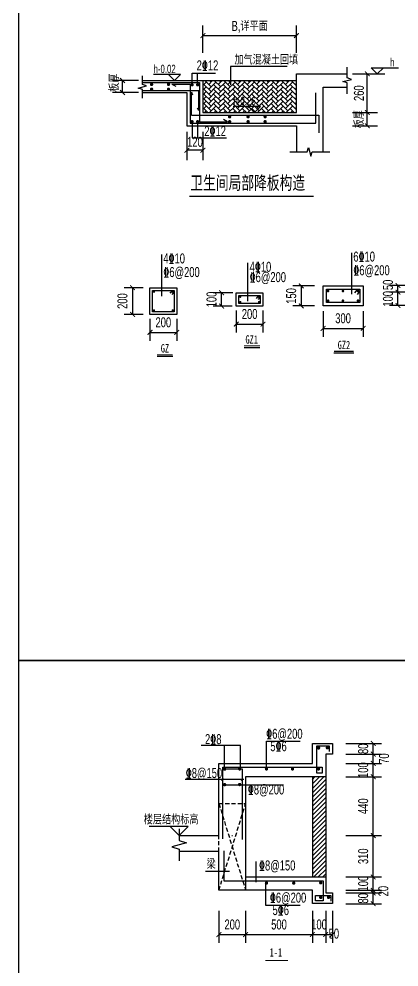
# Model space of a CAD drawing. Extents: x -173820 to 521180, y -715739 to 158231.
# Drawn here: x -14955 to -3569, y 34292 to 62694 of the extents above; entities that cross this region are included whole.
import ezdxf

# ---------------------------------------------------------------- set-up
doc = ezdxf.new("R2010")
doc.units = 0
doc.header["$LTSCALE"] = 1000
doc.linetypes.add('CONTINOUS', pattern=[0])
doc.linetypes.add('Dashed2', pattern=[0.1875, 0.125, -0.0625])
doc.layers.add('JG1', color=3, linetype='Continuous')
doc.layers.add('模板线', color=3, linetype='Continuous')
doc.styles.add('TEXTDIM', font='njadri_romans1.shx', dxfattribs={"width": 0.7, "bigfont": 'njadri_fhztxt.shx'})
doc.styles.add('TEXTSTEEL', font='njadri_tssdeng.shx', dxfattribs={"width": 0.7, "bigfont": 'njadri_tssdchn.shx'})
doc.styles.add('TEXTTTILE', font='simhei.ttf', dxfattribs={"width": 0.6})
doc.styles.add('黑体', font='simhei.ttf', dxfattribs={"width": 0.8})
doc.dimstyles.new('DIM100', dxfattribs={"dimtxt": 300, "dimasz": 1, "dimexe": 250, "dimexo": 0, "dimgap": 150, "dimtad": 1, "dimdec": 0, "dimzin": 0, "dimdsep": 46, "dimtxsty": 'TEXTDIM', "dimblk": 'DI', "dimcen": 0, "dimclrt": 7, "dimadec": 0, "dimazin": 0, "dimtfac": 1, "dimtdec": 0, "dimtix": 1, "dimtmove": 2, "dimatfit": 3, "dimldrblk": 'DI', "dimfxl": 0, "dimtolj": 1, "dimtzin": 0, "dimarcsym": 0})
doc.dimstyles.new('JH100', dxfattribs={"dimtxt": 350, "dimasz": 1, "dimexe": 300, "dimexo": 0, "dimgap": 100, "dimtad": 1, "dimdec": 0, "dimzin": 0, "dimdsep": 46, "dimtxsty": 'TEXTDIM', "dimblk": 'DI', "dimblk1": 'DI', "dimblk2": 'DI', "dimsah": 1, "dimcen": 0, "dimadec": 0, "dimazin": 0, "dimtfac": 1, "dimtix": 1, "dimtmove": 2, "dimatfit": 3, "dimldrblk": 'DI', "dimfxl": 0, "dimtolj": 1, "dimtzin": 0, "dimarcsym": 0})

# ---------------------------------------------------------------- blocks, each defined once
blk = doc.blocks.new('DI')
at = {"color": 3, "const_width": 30}
blk.add_lwpolyline([(-71, -71), (71, 71)], dxfattribs=at)
blk = doc.blocks.new('*D376')
at = {"layer": 'Defpoints', "color": 0}
for p in [(-3788, -10708), (-3342, -10708), (-3788, -11108)]:
    blk.add_point(p, dxfattribs=at)
at = {"layer": 'JG1', "color": 0, "lineweight": -2}
for p, q in [((-3788, -10708), (-3042, -10708)), ((-3342, -10707), (-3342, -10706)), ((-3342, -11108), (-3342, -10708)), ((-3788, -11108), (-3042, -11108)), ((-3342, -11109), (-3342, -11110))]:
    blk.add_line(p, q, dxfattribs=at)
for p, rotation in [((-3342, -10708), 270), ((-3342, -11108), 90)]:
    blk.add_blockref('DI', p, dxfattribs=dict(at, rotation=rotation))
at = {"layer": 'JG1', "color": 0, "insert": (-3592, -10908), "char_height": 300, "attachment_point": 5, "rotation": 90, "style": 'TEXTDIM'}
blk.add_mtext('\\A1;板厚', dxfattribs=at)
blk = doc.blocks.new('*D377')
at = {"layer": 'Defpoints', "color": 0}
for p in [(-3788, -9548), (-3342, -9548), (-3788, -10708)]:
    blk.add_point(p, dxfattribs=at)
at = {"layer": 'JG1', "color": 0, "lineweight": -2}
for p, q in [((-3788, -9548), (-3042, -9548)), ((-3342, -10707), (-3342, -9549)), ((-3788, -10708), (-3042, -10708))]:
    blk.add_line(p, q, dxfattribs=at)
for p, rotation in [((-3342, -9548), 90), ((-3342, -10708), 270)]:
    blk.add_blockref('DI', p, dxfattribs=dict(at, rotation=rotation))
at = {"layer": 'JG1', "color": 0, "insert": (-3592, -10128), "char_height": 300, "attachment_point": 5, "rotation": 90, "style": 'TEXTDIM'}
blk.add_mtext('\\A1;260', dxfattribs=at)
blk = doc.blocks.new('*D378')
at = {"layer": 'Defpoints', "color": 0}
for p in [(-10676, -9748), (-10194, -9748), (-10194, -10108)]:
    blk.add_point(p, dxfattribs=at)
at = {"layer": 'JG1', "color": 0, "lineweight": -2}
for p, q in [((-10194, -9748), (-10976, -9748)), ((-10676, -10107), (-10676, -9749)), ((-10194, -10108), (-10976, -10108))]:
    blk.add_line(p, q, dxfattribs=at)
for p, rotation in [((-10676, -9748), 90), ((-10676, -10108), 270)]:
    blk.add_blockref('DI', p, dxfattribs=dict(at, rotation=rotation))
at = {"layer": 'JG1', "color": 0, "insert": (-10926, -9814), "char_height": 300, "attachment_point": 5, "rotation": 90, "style": 'TEXTDIM'}
blk.add_mtext('\\A1;板厚', dxfattribs=at)
blk = doc.blocks.new('*D379')
at = {"layer": 'Defpoints', "color": 0}
for p in [(-8746, -11288), (-8266, -11288), (-8746, -11837)]:
    blk.add_point(p, dxfattribs=at)
at = {"layer": 'JG1', "color": 0, "lineweight": -2}
for p, q in [((-8746, -11288), (-8746, -12137)), ((-8266, -11288), (-8266, -12137)), ((-8747, -11837), (-8748, -11837)), ((-8266, -11837), (-8746, -11837)), ((-8265, -11837), (-8264, -11837))]:
    blk.add_line(p, q, dxfattribs=at)
blk.add_blockref('DI', (-8746, -11837), dxfattribs=at)
at = {"layer": 'JG1', "color": 0, "lineweight": -2, "rotation": 180}
blk.add_blockref('DI', (-8266, -11837), dxfattribs=at)
at = {"layer": 'JG1', "color": 0, "insert": (-8506, -11587), "char_height": 300, "attachment_point": 5, "style": 'TEXTDIM'}
blk.add_mtext('\\A1;120', dxfattribs=at)
blk = doc.blocks.new('*D458')
at = {"layer": 'Defpoints', "color": 0}
for p in [(768, 2053), (450, 1253), (768, 1253)]:
    blk.add_point(p, dxfattribs=at)
at = {"layer": '模板线', "color": 0, "lineweight": -2}
for p, q in [((768, 2053), (200, 2053)), ((450, 2052), (450, 1254)), ((768, 1253), (200, 1253))]:
    blk.add_line(p, q, dxfattribs=at)
for p, rotation in [((450, 2053), 90), ((450, 1253), 270)]:
    blk.add_blockref('DI', p, dxfattribs=dict(at, rotation=rotation))
at = {"layer": '模板线', "color": 7, "insert": (150, 1653), "char_height": 300, "attachment_point": 5, "rotation": 90, "style": 'TEXTDIM'}
blk.add_mtext('\\A1;200', dxfattribs=at)
blk = doc.blocks.new('*D459')
at = {"layer": 'Defpoints', "color": 0}
for p in [(973, 1125), (1773, 1125), (1773, 716)]:
    blk.add_point(p, dxfattribs=at)
at = {"layer": '模板线', "color": 0, "lineweight": -2}
for p, q in [((973, 1125), (973, 466)), ((1773, 1125), (1773, 466)), ((974, 716), (1772, 716))]:
    blk.add_line(p, q, dxfattribs=at)
at = {"layer": '模板线', "color": 0, "lineweight": -2, "rotation": 180}
blk.add_blockref('DI', (973, 716), dxfattribs=at)
at = {"layer": '模板线', "color": 0, "lineweight": -2}
blk.add_blockref('DI', (1773, 716), dxfattribs=at)
at = {"layer": '模板线', "color": 7, "insert": (1373, 1016), "char_height": 300, "attachment_point": 5, "style": 'TEXTDIM'}
blk.add_mtext('\\A1;200', dxfattribs=at)
blk = doc.blocks.new('*D961')
at = {"layer": 'Defpoints', "color": 0}
for p in [(848, 2006), (450, 1406), (848, 1406)]:
    blk.add_point(p, dxfattribs=at)
at = {"layer": '模板线', "color": 0, "lineweight": -2}
for p, q in [((848, 2006), (200, 2006)), ((450, 2007), (450, 2008)), ((450, 2006), (450, 1406)), ((848, 1406), (200, 1406)), ((450, 1405), (450, 1404))]:
    blk.add_line(p, q, dxfattribs=at)
for p, rotation in [((450, 2006), 270), ((450, 1406), 90)]:
    blk.add_blockref('DI', p, dxfattribs=dict(at, rotation=rotation))
at = {"layer": '模板线', "color": 7, "insert": (150, 1706), "char_height": 300, "attachment_point": 5, "rotation": 90, "style": 'TEXTDIM'}
blk.add_mtext('\\A1;150', dxfattribs=at)
blk = doc.blocks.new('*D962')
at = {"layer": 'Defpoints', "color": 0}
for p in [(1103, 1247), (2303, 1247), (2303, 735)]:
    blk.add_point(p, dxfattribs=at)
at = {"layer": '模板线', "color": 0, "lineweight": -2}
for p, q in [((1103, 1247), (1103, 485)), ((2303, 1247), (2303, 485)), ((1104, 735), (2302, 735))]:
    blk.add_line(p, q, dxfattribs=at)
at = {"layer": '模板线', "color": 0, "lineweight": -2, "rotation": 180}
blk.add_blockref('DI', (1103, 735), dxfattribs=at)
at = {"layer": '模板线', "color": 0, "lineweight": -2}
blk.add_blockref('DI', (2303, 735), dxfattribs=at)
at = {"layer": '模板线', "color": 7, "insert": (1703, 1035), "char_height": 300, "attachment_point": 5, "style": 'TEXTDIM'}
blk.add_mtext('\\A1;300', dxfattribs=at)
blk = doc.blocks.new('*D965')
at = {"layer": 'Defpoints', "color": 0}
for p in [(450, 1811), (848, 1811), (848, 1411)]:
    blk.add_point(p, dxfattribs=at)
at = {"layer": '模板线', "color": 0, "lineweight": -2}
for p, q in [((848, 1811), (200, 1811)), ((450, 1812), (450, 1813)), ((450, 1411), (450, 1811)), ((848, 1411), (200, 1411)), ((450, 1410), (450, 1409))]:
    blk.add_line(p, q, dxfattribs=at)
for p, rotation in [((450, 1811), 270), ((450, 1411), 90)]:
    blk.add_blockref('DI', p, dxfattribs=dict(at, rotation=rotation))
at = {"layer": '模板线', "color": 7, "insert": (150, 1611), "char_height": 300, "attachment_point": 5, "rotation": 90, "style": 'TEXTDIM'}
blk.add_mtext('\\A1;100', dxfattribs=at)
blk = doc.blocks.new('*D966')
at = {"layer": 'Defpoints', "color": 0}
for p in [(1009, 1251), (1409, 1251), (1409, 740)]:
    blk.add_point(p, dxfattribs=at)
at = {"layer": '模板线', "color": 0, "lineweight": -2}
for p, q in [((1009, 1251), (1009, 490)), ((1409, 1251), (1409, 490)), ((1008, 740), (1007, 740)), ((1009, 740), (1409, 740)), ((1410, 740), (1411, 740))]:
    blk.add_line(p, q, dxfattribs=at)
blk.add_blockref('DI', (1009, 740), dxfattribs=at)
at = {"layer": '模板线', "color": 0, "lineweight": -2, "rotation": 180}
blk.add_blockref('DI', (1409, 740), dxfattribs=at)
at = {"layer": '模板线', "color": 7, "insert": (1209, 1040), "char_height": 300, "attachment_point": 5, "style": 'TEXTDIM'}
blk.add_mtext('\\A1;100', dxfattribs=at)
blk = doc.blocks.new('*D963')
at = {"layer": 'Defpoints', "color": 0}
for p in [(450, 2011), (848, 2011), (848, 1811)]:
    blk.add_point(p, dxfattribs=at)
at = {"layer": '模板线', "color": 0, "lineweight": -2}
for p, q in [((848, 2011), (200, 2011)), ((450, 2012), (450, 2013)), ((450, 1811), (450, 2011)), ((848, 1811), (200, 1811)), ((450, 1810), (450, 1809))]:
    blk.add_line(p, q, dxfattribs=at)
for p, rotation in [((450, 2011), 270), ((450, 1811), 90)]:
    blk.add_blockref('DI', p, dxfattribs=dict(at, rotation=rotation))
at = {"layer": '模板线', "color": 7, "insert": (150, 2029), "char_height": 300, "attachment_point": 5, "rotation": 90, "style": 'TEXTDIM'}
blk.add_mtext('\\A1;50', dxfattribs=at)
blk = doc.blocks.new('*D964')
at = {"layer": 'Defpoints', "color": 0}
for p in [(1409, 1251), (2609, 1251), (2609, 740)]:
    blk.add_point(p, dxfattribs=at)
at = {"layer": '模板线', "color": 0, "lineweight": -2}
for p, q in [((1409, 1251), (1409, 490)), ((2609, 1251), (2609, 490)), ((1410, 740), (2608, 740))]:
    blk.add_line(p, q, dxfattribs=at)
at = {"layer": '模板线', "color": 0, "lineweight": -2, "rotation": 180}
blk.add_blockref('DI', (1409, 740), dxfattribs=at)
at = {"layer": '模板线', "color": 0, "lineweight": -2}
blk.add_blockref('DI', (2609, 740), dxfattribs=at)
at = {"layer": '模板线', "color": 7, "insert": (2009, 1040), "char_height": 300, "attachment_point": 5, "style": 'TEXTDIM'}
blk.add_mtext('\\A1;300', dxfattribs=at)
blk = doc.blocks.new('*D651')
at = {"layer": 'Defpoints', "color": 0}
for p in [(-8931, -14507), (-8131, -14507), (-8131, -14916)]:
    blk.add_point(p, dxfattribs=at)
at = {"layer": '模板线', "color": 0, "lineweight": -2}
for p, q in [((-8931, -14507), (-8931, -15166)), ((-8131, -14507), (-8131, -15166)), ((-8930, -14916), (-8132, -14916))]:
    blk.add_line(p, q, dxfattribs=at)
at = {"layer": '模板线', "color": 0, "lineweight": -2, "rotation": 180}
blk.add_blockref('DI', (-8931, -14916), dxfattribs=at)
at = {"layer": '模板线', "color": 0, "lineweight": -2}
blk.add_blockref('DI', (-8131, -14916), dxfattribs=at)
at = {"layer": '模板线', "color": 7, "insert": (-8531, -14616), "char_height": 300, "attachment_point": 5, "style": 'TEXTDIM'}
blk.add_mtext('\\A1;200', dxfattribs=at)
blk = doc.blocks.new('*D652')
at = {"layer": 'Defpoints', "color": 0}
for p in [(-9371, -13979), (-9036, -13979), (-9051, -14379)]:
    blk.add_point(p, dxfattribs=at)
at = {"layer": '模板线', "color": 0, "lineweight": -2}
for p, q in [((-9036, -13979), (-9621, -13979)), ((-9371, -13978), (-9371, -13977)), ((-9371, -14379), (-9371, -13979)), ((-9051, -14379), (-9621, -14379)), ((-9371, -14380), (-9371, -14381))]:
    blk.add_line(p, q, dxfattribs=at)
for p, rotation in [((-9371, -13979), 270), ((-9371, -14379), 90)]:
    blk.add_blockref('DI', p, dxfattribs=dict(at, rotation=rotation))
at = {"layer": '模板线', "color": 7, "insert": (-9671, -14179), "char_height": 300, "attachment_point": 5, "rotation": 90, "style": 'TEXTDIM'}
blk.add_mtext('\\A1;100', dxfattribs=at)
blk = doc.blocks.new('*D670')
at = {"layer": 'Defpoints', "color": 0, "linetype": 'Continuous'}
for p in [(6044, 6502), (6863, 6502), (6044, 6182)]:
    blk.add_point(p, dxfattribs=at)
at = {"layer": 'JG1', "color": 0, "linetype": 'Continuous', "lineweight": -2}
for p, q in [((6044, 6502), (7113, 6502)), ((6863, 6503), (6863, 6504)), ((6863, 6182), (6863, 6502)), ((6044, 6182), (7113, 6182)), ((6863, 6181), (6863, 6180))]:
    blk.add_line(p, q, dxfattribs=at)
for p, rotation in [((6863, 6502), 270), ((6863, 6182), 90)]:
    blk.add_blockref('DI', p, dxfattribs=dict(at, rotation=rotation))
at = {"layer": 'JG1', "color": 7, "linetype": 'Continuous', "insert": (6563, 6342), "char_height": 300, "attachment_point": 5, "rotation": 90, "style": 'TEXTDIM'}
blk.add_mtext('\\A1;80', dxfattribs=at)
blk = doc.blocks.new('*D671')
at = {"layer": 'Defpoints', "color": 0, "linetype": 'Continuous'}
for p in [(6044, 2102), (6044, 2022), (6863, 2102)]:
    blk.add_point(p, dxfattribs=at)
at = {"layer": 'JG1', "color": 0, "linetype": 'Continuous', "lineweight": -2}
for p, q in [((6044, 2102), (7113, 2102)), ((6044, 2022), (7113, 2022)), ((6863, 2103), (6863, 2104)), ((6863, 2022), (6863, 2102)), ((6863, 2021), (6863, 2020))]:
    blk.add_line(p, q, dxfattribs=at)
for p, rotation in [((6863, 2102), 270), ((6863, 2022), 90)]:
    blk.add_blockref('DI', p, dxfattribs=dict(at, rotation=rotation))
at = {"layer": 'JG1', "color": 7, "linetype": 'Continuous', "insert": (7167, 2078), "char_height": 300, "attachment_point": 5, "rotation": 90, "style": 'TEXTDIM'}
blk.add_mtext('\\A1;20', dxfattribs=at)
blk = doc.blocks.new('*D672')
at = {"layer": 'Defpoints', "color": 0, "linetype": 'Continuous'}
for p in [(6044, 2022), (6863, 2022), (6044, 1702)]:
    blk.add_point(p, dxfattribs=at)
at = {"layer": 'JG1', "color": 0, "linetype": 'Continuous', "lineweight": -2}
for p, q in [((6044, 2022), (7113, 2022)), ((6863, 2023), (6863, 2024)), ((6863, 1702), (6863, 2022)), ((6044, 1702), (7113, 1702)), ((6863, 1701), (6863, 1700))]:
    blk.add_line(p, q, dxfattribs=at)
for p, rotation in [((6863, 2022), 270), ((6863, 1702), 90)]:
    blk.add_blockref('DI', p, dxfattribs=dict(at, rotation=rotation))
at = {"layer": 'JG1', "color": 7, "linetype": 'Continuous', "insert": (6563, 1862), "char_height": 300, "attachment_point": 5, "rotation": 90, "style": 'TEXTDIM'}
blk.add_mtext('\\A1;80', dxfattribs=at)
blk = doc.blocks.new('*D673')
at = {"layer": 'Defpoints', "color": 0, "linetype": 'Continuous'}
for p in [(6044, 5502), (6863, 5502), (6044, 3742)]:
    blk.add_point(p, dxfattribs=at)
at = {"layer": 'JG1', "color": 0, "linetype": 'Continuous', "lineweight": -2}
for p, q in [((6044, 5502), (7113, 5502)), ((6863, 3743), (6863, 5501)), ((6044, 3742), (7113, 3742))]:
    blk.add_line(p, q, dxfattribs=at)
for p, rotation in [((6863, 5502), 90), ((6863, 3742), 270)]:
    blk.add_blockref('DI', p, dxfattribs=dict(at, rotation=rotation))
at = {"layer": 'JG1', "color": 7, "linetype": 'Continuous', "insert": (6563, 4622), "char_height": 300, "attachment_point": 5, "rotation": 90, "style": 'TEXTDIM'}
blk.add_mtext('\\A1;440', dxfattribs=at)
blk = doc.blocks.new('*D674')
at = {"layer": 'Defpoints', "color": 0, "linetype": 'Continuous'}
for p in [(6044, 2502), (6863, 2502), (6044, 2102)]:
    blk.add_point(p, dxfattribs=at)
at = {"layer": 'JG1', "color": 0, "linetype": 'Continuous', "lineweight": -2}
for p, q in [((6044, 2502), (7113, 2502)), ((6863, 2503), (6863, 2504)), ((6863, 2102), (6863, 2502)), ((6044, 2102), (7113, 2102)), ((6863, 2101), (6863, 2100))]:
    blk.add_line(p, q, dxfattribs=at)
for p, rotation in [((6863, 2502), 270), ((6863, 2102), 90)]:
    blk.add_blockref('DI', p, dxfattribs=dict(at, rotation=rotation))
at = {"layer": 'JG1', "color": 7, "linetype": 'Continuous', "insert": (6563, 2302), "char_height": 300, "attachment_point": 5, "rotation": 90, "style": 'TEXTDIM'}
blk.add_mtext('\\A1;100', dxfattribs=at)
blk = doc.blocks.new('*D675')
at = {"layer": 'Defpoints', "color": 0, "linetype": 'Continuous'}
for p in [(6044, 3742), (6863, 3742), (6044, 2502)]:
    blk.add_point(p, dxfattribs=at)
at = {"layer": 'JG1', "color": 0, "linetype": 'Continuous', "lineweight": -2}
for p, q in [((6044, 3742), (7113, 3742)), ((6863, 2503), (6863, 3741)), ((6044, 2502), (7113, 2502))]:
    blk.add_line(p, q, dxfattribs=at)
for p, rotation in [((6863, 3742), 90), ((6863, 2502), 270)]:
    blk.add_blockref('DI', p, dxfattribs=dict(at, rotation=rotation))
at = {"layer": 'JG1', "color": 7, "linetype": 'Continuous', "insert": (6563, 3122), "char_height": 300, "attachment_point": 5, "rotation": 90, "style": 'TEXTDIM'}
blk.add_mtext('\\A1;310', dxfattribs=at)
blk = doc.blocks.new('*D676')
at = {"layer": 'Defpoints', "color": 0, "linetype": 'Continuous'}
for p in [(6044, 5902), (6863, 5902), (6044, 5502)]:
    blk.add_point(p, dxfattribs=at)
at = {"layer": 'JG1', "color": 0, "linetype": 'Continuous', "lineweight": -2}
for p, q in [((6044, 5902), (7113, 5902)), ((6863, 5903), (6863, 5904)), ((6863, 5502), (6863, 5902)), ((6044, 5502), (7113, 5502)), ((6863, 5501), (6863, 5500))]:
    blk.add_line(p, q, dxfattribs=at)
for p, rotation in [((6863, 5902), 270), ((6863, 5502), 90)]:
    blk.add_blockref('DI', p, dxfattribs=dict(at, rotation=rotation))
at = {"layer": 'JG1', "color": 7, "linetype": 'Continuous', "insert": (6563, 5702), "char_height": 300, "attachment_point": 5, "rotation": 90, "style": 'TEXTDIM'}
blk.add_mtext('\\A1;100', dxfattribs=at)
blk = doc.blocks.new('*D677')
at = {"layer": 'Defpoints', "color": 0, "linetype": 'Continuous'}
for p in [(6044, 6182), (6863, 6182), (6044, 5902)]:
    blk.add_point(p, dxfattribs=at)
at = {"layer": 'JG1', "color": 0, "linetype": 'Continuous', "lineweight": -2}
for p, q in [((6044, 6182), (7113, 6182)), ((6863, 6183), (6863, 6184)), ((6863, 5902), (6863, 6182)), ((6044, 5902), (7113, 5902)), ((6863, 5901), (6863, 5900))]:
    blk.add_line(p, q, dxfattribs=at)
for p, rotation in [((6863, 6182), 270), ((6863, 5902), 90)]:
    blk.add_blockref('DI', p, dxfattribs=dict(at, rotation=rotation))
at = {"layer": 'JG1', "color": 7, "linetype": 'Continuous', "insert": (7189, 6048), "char_height": 300, "attachment_point": 5, "rotation": 90, "style": 'TEXTDIM'}
blk.add_mtext('\\A1;70', dxfattribs=at)
blk = doc.blocks.new('*D678')
at = {"layer": 'Defpoints', "color": 0, "linetype": 'Continuous'}
for p in [(2240, 1486), (3040, 1486), (3040, 777)]:
    blk.add_point(p, dxfattribs=at)
at = {"layer": 'JG1', "color": 0, "linetype": 'Continuous', "lineweight": -2}
for p, q in [((2240, 1486), (2240, 527)), ((3040, 1486), (3040, 527)), ((2241, 777), (3039, 777))]:
    blk.add_line(p, q, dxfattribs=at)
at = {"layer": 'JG1', "color": 0, "linetype": 'Continuous', "lineweight": -2, "rotation": 180}
blk.add_blockref('DI', (2240, 777), dxfattribs=at)
at = {"layer": 'JG1', "color": 0, "linetype": 'Continuous', "lineweight": -2}
blk.add_blockref('DI', (3040, 777), dxfattribs=at)
at = {"layer": 'JG1', "color": 7, "linetype": 'Continuous', "insert": (2640, 1077), "char_height": 300, "attachment_point": 5, "style": 'TEXTDIM'}
blk.add_mtext('\\A1;200', dxfattribs=at)
blk = doc.blocks.new('*D679')
at = {"layer": 'Defpoints', "color": 0, "linetype": 'Continuous'}
for p in [(5440, 1486), (5640, 1486), (5640, 777)]:
    blk.add_point(p, dxfattribs=at)
at = {"layer": 'JG1', "color": 0, "linetype": 'Continuous', "lineweight": -2}
for p, q in [((5440, 1486), (5440, 527)), ((5640, 1486), (5640, 527)), ((5439, 777), (5438, 777)), ((5440, 777), (5640, 777)), ((5641, 777), (5642, 777))]:
    blk.add_line(p, q, dxfattribs=at)
blk.add_blockref('DI', (5440, 777), dxfattribs=at)
at = {"layer": 'JG1', "color": 0, "linetype": 'Continuous', "lineweight": -2, "rotation": 180}
blk.add_blockref('DI', (5640, 777), dxfattribs=at)
at = {"layer": 'JG1', "color": 7, "linetype": 'Continuous', "insert": (5684, 802), "char_height": 300, "attachment_point": 5, "style": 'TEXTDIM'}
blk.add_mtext('\\A1;50', dxfattribs=at)
blk = doc.blocks.new('*D680')
at = {"layer": 'Defpoints', "color": 0, "linetype": 'Continuous'}
for p in [(5040, 1486), (5440, 1486), (5440, 777)]:
    blk.add_point(p, dxfattribs=at)
at = {"layer": 'JG1', "color": 0, "linetype": 'Continuous', "lineweight": -2}
for p, q in [((5040, 1486), (5040, 527)), ((5440, 1486), (5440, 527)), ((5039, 777), (5038, 777)), ((5040, 777), (5440, 777)), ((5441, 777), (5442, 777))]:
    blk.add_line(p, q, dxfattribs=at)
blk.add_blockref('DI', (5040, 777), dxfattribs=at)
at = {"layer": 'JG1', "color": 0, "linetype": 'Continuous', "lineweight": -2, "rotation": 180}
blk.add_blockref('DI', (5440, 777), dxfattribs=at)
at = {"layer": 'JG1', "color": 7, "linetype": 'Continuous', "insert": (5240, 1077), "char_height": 300, "attachment_point": 5, "style": 'TEXTDIM'}
blk.add_mtext('\\A1;100', dxfattribs=at)
blk = doc.blocks.new('*D681')
at = {"layer": 'Defpoints', "color": 0, "linetype": 'Continuous'}
for p in [(3040, 1486), (5040, 1486), (5040, 777)]:
    blk.add_point(p, dxfattribs=at)
at = {"layer": 'JG1', "color": 0, "linetype": 'Continuous', "lineweight": -2}
for p, q in [((3040, 1486), (3040, 527)), ((5040, 1486), (5040, 527)), ((3041, 777), (5039, 777))]:
    blk.add_line(p, q, dxfattribs=at)
at = {"layer": 'JG1', "color": 0, "linetype": 'Continuous', "lineweight": -2, "rotation": 180}
blk.add_blockref('DI', (3040, 777), dxfattribs=at)
at = {"layer": 'JG1', "color": 0, "linetype": 'Continuous', "lineweight": -2}
blk.add_blockref('DI', (5040, 777), dxfattribs=at)
at = {"layer": 'JG1', "color": 7, "linetype": 'Continuous', "insert": (4040, 1077), "char_height": 300, "attachment_point": 5, "style": 'TEXTDIM'}
blk.add_mtext('\\A1;500', dxfattribs=at)
blk = doc.blocks.new('$1675528')
at = {"layer": 'JG1', "linetype": 'Continuous'}
h = blk.add_hatch(dxfattribs=at)
h.set_pattern_fill('AR-HBONE', color=8, style=0)
h.set_pattern_definition([(45, (3085.91, 16333.4), (1e-14, 143.6841), [304.8, -101.6]), (135, (3157.75, 16405.24), (1e-14, 143.6841), [304.8, -101.6])])
h.paths.add_polyline_path([(5609.4, 2514.4), (5609.4, 3474.4), (2809.4, 3474.4), (2809.4, 2514.4)])
at = {"layer": 'JG1'}
for p, q in [((2809.4, 4306.7, 0.1), (2809.4, 5118.3, 0.1)), ((5609.4, 4306.7, 0.1), (5609.4, 5118.3, 0.1)), ((2810.4, 4818.3, 0.1), (5608.4, 4818.3, 0.1)), ((2482.9, 3347, 0.1), (2482.9, 3698.1, 0.1)), ((2482.9, 3698.1, 0.1), (3183.6, 3698.1, 0.1)), ((2651, 3347, 0.1), (2651, 3698.1, 0.1)), ((5336.5, 3891.2, 0.1), (3639.7, 3891.2, 0.1)), ((3639.7, 3891.2, 0.1), (3639.7, 3343.4, 0.1)), ((994.7, 3474.4, 0.1), (2809.4, 3474.4, 0.1)), ((2809.4, 3474.4, 0.1), (2809.4, 2514.4, 0.1)), ((5609.4, 2514.4, 0.1), (5609.4, 3674.4, 0.1)), ((5609.4, 3674.4, 0.1), (7127.3, 3674.4, 0.1)), ((6409.4, 1334.4, 0.1), (6409.4, 3274.4, 0.1)), ((6409.4, 3274.4, 0.1), (7127.3, 3274.4, 0.1)), ((994.7, 3114.4, 0.1), (2329.4, 3114.4, 0.1)), ((2329.4, 3114.4, 0.1), (2329.4, 2114.4, 0.1)), ((2809.4, 2514.4, 0.1), (5609.4, 2514.4, 0.1)), ((2329.4, 2114.4, 0.1), (5609.4, 2114.4, 0.1)), ((2482.9, 2240.4, 0.1), (2482.9, 1753.3, 0.1)), ((2651, 2240.4, 0.1), (2651, 1753.3, 0.1)), ((5609.4, 2114.4, 0.1), (5609.4, 1334.4, 0.1)), ((2482.9, 1753.3, 0.1), (3516, 1753.3, 0.1))]:
    blk.add_line(p, q, dxfattribs=at)
at = {"layer": 'JG1', "color": 6}
for p, q in [((994.7, 3414.4, 0.1), (2709.4, 3414.4, 0.1)), ((2709.4, 3414.4, 0.1), (2709.4, 2235.1, 0.1)), ((994.7, 3174.4, 0.1), (2687.7, 3174.4, 0.1)), ((1877.3, 3368.1, 0.1), (2429.4, 3368.1, 0.1)), ((1877.3, 3368.1, 0.1), (1992.8, 3301.4, 0.1)), ((2429.4, 3368.1, 0.1), (2429.4, 2194.4, 0.1)), ((2687.7, 2576.5, 0.1), (2687.7, 3174.4, 0.1)), ((2467.8, 2434.4, 0.1), (2467.8, 3122.1, 0.1)), ((2467.8, 3122.1, 0.1), (2494.5, 3046.6, 0.1)), ((6195.5, 2194.4, 0.1), (6195.5, 3104.2, 0.1)), ((2687.7, 2576.5, 0.1), (2651, 2642, 0.1)), ((2467.8, 2434.4, 0.1), (6282, 2434.4, 0.1)), ((3540.4, 2235.1, 0.1), (3424.9, 2301.8, 0.1)), ((6282, 2434.4, 0.1), (6282, 1904.3, 0.1)), ((2429.4, 2194.4, 0.1), (6195.5, 2194.4, 0.1)), ((2709.4, 2235.1, 0.1), (3540.4, 2235.1, 0.1))]:
    blk.add_line(p, q, dxfattribs=at)
at = {"layer": 'JG1', "linetype": 'Continuous'}
blk.add_line((2809.4, 3474.4, 0.1), (5609.4, 3474.4, 0.1), dxfattribs=at)
at = {"layer": 'JG1', "color": 3, "linetype": 'Continuous'}
blk.add_line((8033.6, 3674.4, 0.1), (8257.4, 3674.4, 0.1), dxfattribs=at)
at = {"layer": 'JG1', "elevation": 0.1}
for points in [[(7127.3, 3074.4), (7127.3, 3399.4), (6998.9, 3441.2), (7255.7, 3507.7), (7127.3, 3549.4), (7127.3, 3874.4)], [(8213.6, 3854.4), (8033.6, 3674.4), (7853.6, 3854.4), (8663.6, 3854.4)], [(994.7, 2949.8), (994.7, 3207.7), (866.3, 3249.4), (1123, 3316), (994.7, 3357.7), (994.7, 3616)], [(1775.1, 3654.4), (1955.1, 3474.4), (2135.1, 3654.4), (1325.1, 3654.4)], [(4169.4, 2694.4), (4349.4, 2514.4), (4529.4, 2694.4), (3719.4, 2694.4)], [(5409.4, 1334.4), (5934.4, 1334.4), (5976.1, 1462.8), (6042.7, 1206), (6084.4, 1334.4), (6609.4, 1334.4)]]:
    blk.add_lwpolyline(points, dxfattribs=at)
at = {"layer": 'JG1', "const_width": 50, "elevation": 0.1}
for points in [[(1246.2, 3356.6, 1), (1296.2, 3356.6, 1)], [(1246.2, 3213.3, 1), (1296.2, 3213.3, 1)], [(1752.9, 3356.6, 1), (1802.9, 3356.6, 1)], [(1752.9, 3213.3, 1), (1802.9, 3213.3, 1)], [(2457.9, 3347, 1), (2507.9, 3347, 1)], [(2626, 3347, 1), (2676, 3347, 1)], [(2457.9, 2240.4, 1), (2507.9, 2240.4, 1)], [(2626, 2240.4, 1), (2676, 2240.4, 1)], [(3583.4, 2387, 1), (3633.4, 2387, 1)], [(3583.4, 2240.4, 1), (3633.4, 2240.4, 1)], [(4137.9, 2387, 1), (4187.9, 2387, 1)], [(4137.9, 2240.4, 1), (4187.9, 2240.4, 1)], [(4647.7, 2387, 1), (4697.7, 2387, 1)], [(4647.7, 2240.4, 1), (4697.7, 2240.4, 1)]]:
    blk.add_lwpolyline(points, format="xyb", close=True, dxfattribs=at)
at = {"layer": 'JG1', "color": 4, "const_width": 40, "elevation": 0.1}
blk.add_lwpolyline([(2398.6, 0), (6128.6, 0)], dxfattribs=at)
at = {"layer": 'JG1', "rotation": 180}
blk.add_blockref('DI', (2809.4, 4818.3, 0.1), dxfattribs=at)
at = {"layer": 'JG1'}
blk.add_blockref('DI', (5609.4, 4818.3, 0.1), dxfattribs=at)
at = {"layer": 'JG1', "linetype": 'ByBlock', "ltscale": 0.2, "style": 'TEXTSTEEL', "width": 0.7}
for s, height, p in [('加气混凝土回填', 300, (3752.9, 3950.7, 0.1)), ('2%%13212', 300, (2621.7, 3777.9, 0.1)), ('h', 250, (8417.4, 3896, 0.1)), ('h-0.02', 250, (1329.8, 3696, 0.1)), ('h-0.26', 250, (3724.1, 2736, 0.1)), ('2%%13212', 300, (2849.1, 1807.8, 0.1))]:
    blk.add_text(s, height=height, dxfattribs=at).set_placement(p)
at = {"layer": 'JG1', "color": 1, "linetype": 'ByBlock', "style": 'TEXTTTILE', "width": 0.7}
blk.add_text('卫生间局部降板构造', height=400, dxfattribs=at).set_placement((2432.1, 209.6, 0.1))
at = {"layer": 'JG1', "insert": (4209.4, 5079.8, 0.1), "char_height": 300, "attachment_point": 5, "style": 'TEXTSTEEL'}
blk.add_mtext('B,详平面', dxfattribs=at)
at = {"layer": 'JG1'}
dim = blk.add_linear_dim(base=(400, 3474.4, 0.1), p1=(882.4, 3114.4, 0.1), p2=(882.4, 3474.4, 0.1), angle=90, text='板厚', dimstyle='JH100', override={"dimtxt": 300, "dimlfac": 0.3}, dxfattribs=at)
dim.commit()
dim.dimension.update_dxf_attribs({"geometry": '*D378', "text_midpoint": (150, 3408.5, 0.1), "dimtype": 128, "insert": (11075.9, 13222.4)})
for base, p1, p2, text, picture, middle in [((7733.6, 3674.4, 0.1), (7287.6, 2514.4, 0.1), (7287.6, 3674.4, 0.1), '260', '*D377', (7483.6, 3094.4, 0.1)), ((7733.6, 2514.4, 0.1), (7287.6, 2114.4, 0.1), (7287.6, 2514.4, 0.1), '板厚', '*D376', (7483.6, 2314.4, 0.1))]:
    dim = blk.add_linear_dim(base=base, p1=p1, p2=p2, angle=90, text=text, dimstyle='JH100', override={"dimtxt": 300, "dimlfac": 0.3}, dxfattribs=at)
    dim.commit()
    dim.dimension.update_dxf_attribs({"geometry": picture, "text_midpoint": middle, "insert": (11075.9, 13222.4)})
dim = blk.add_linear_dim(base=(2329.4, 1385, 0.1), p1=(2809.4, 1934.4, 0.1), p2=(2329.4, 1934.4, 0.1), text='120', dimstyle='JH100', override={"dimtxt": 300, "dimlfac": 0.3}, dxfattribs=at)
dim.commit()
dim.dimension.update_dxf_attribs({"geometry": '*D379', "text_midpoint": (2569.4, 1635, 0.1), "insert": (11075.9, 13222.4)})
blk = doc.blocks.new('$1524508')
at = {"layer": '模板线', "color": 3, "linetype": 'Continuous'}
blk.add_line((1324.1, 1803.6), (1324.1, 3045.7), dxfattribs=at)
at = {"layer": '模板线'}
for p, q in [((972.8, 2053), (1772.8, 2053)), ((972.8, 1253), (972.8, 2053)), ((1772.8, 2053), (1772.8, 1253)), ((1772.8, 1253), (972.8, 1253)), ((1184.5, 0), (1655.5, 0))]:
    blk.add_line(p, q, dxfattribs=at)
at = {"layer": '模板线', "color": 6}
for p, q in [((1052.8, 1973), (1692.8, 1973)), ((1052.8, 1333), (1052.8, 1973)), ((1692.8, 1973), (1692.8, 1333)), ((1692.8, 1333), (1052.8, 1333))]:
    blk.add_line(p, q, dxfattribs=at)
at = {"layer": '模板线', "color": 6, "linetype": 'Continuous'}
for p, q in [((1636.1, 1973), (1568.3, 1885.4)), ((1692.8, 1927.9), (1630.1, 1847))]:
    blk.add_line(p, q, dxfattribs=at)
at = {"layer": '模板线', "color": 6, "const_width": 32}
for points in [[(1077.7, 1931.1, 1), (1109.7, 1931.1, 1)], [(1635.3, 1931.1, 1), (1667.3, 1931.1, 1)], [(1077.7, 1378.2, 1), (1109.7, 1378.2, 1)], [(1635.3, 1378.2, 1), (1667.3, 1378.2, 1)]]:
    blk.add_lwpolyline(points, format="xyb", close=True, dxfattribs=at)
at = {"layer": '模板线'}
blk.add_lwpolyline([(1184.5, 46.9, 31.2, 31.2, 0), (1655.5, 46.9, 0, 0, 0)], format="xyseb", dxfattribs=at)
at = {"layer": '模板线', "color": 3, "linetype": 'CONTINOUS', "style": 'TEXTSTEEL', "width": 0.7}
for s, p in [('4%%13210', (1372.7, 2781)), ('%%1326@200', (1372.7, 2371.9))]:
    blk.add_text(s, height=300, dxfattribs=at).set_placement(p)
at = {"layer": '模板线', "style": '黑体', "width": 0.7}
blk.add_text('GZ', height=250, dxfattribs=at).set_placement((1295.7, 112.5))
at = {"layer": '模板线'}
for p1, p2, distance, picture, middle in [((768.3, 2053), (768.3, 1253), -318.3, '*D458', (150, 1653)), ((972.8, 1125), (1772.8, 1125), -408.9, '*D459', (1372.8, 1016.1))]:
    dim = blk.add_aligned_dim(p1=p1, p2=p2, distance=distance, text='200', dimstyle='DIM100', override={"dimtxt": 300, "dimlfac": 0.25}, dxfattribs=at)
    dim.commit()
    dim.dimension.update_dxf_attribs({"geometry": picture, "text_midpoint": middle})
blk = doc.blocks.new('$1878118')
at = {"layer": 'JG1', "color": 3, "linetype": 'Continuous'}
blk.add_line((1961.1, 1757.1), (1961.1, 2999.2), dxfattribs=at)
at = {"layer": 'JG1'}
for p, q in [((1103.5, 2006.5), (2303.5, 2006.5)), ((1103.5, 1406.5), (1103.5, 2006.5)), ((2303.5, 2006.5), (2303.5, 1406.5)), ((2303.5, 1406.5), (1103.5, 1406.5))]:
    blk.add_line(p, q, dxfattribs=at)
at = {"layer": 'JG1', "color": 6}
for p, q in [((1203.5, 1906.5), (2203.5, 1906.5)), ((1203.5, 1506.5), (1203.5, 1906.5)), ((2203.5, 1906.5), (2203.5, 1506.5)), ((2203.5, 1506.5), (1203.5, 1506.5))]:
    blk.add_line(p, q, dxfattribs=at)
at = {"layer": 'JG1', "color": 6, "linetype": 'Continuous'}
for p, q in [((2132.7, 1906.5), (2047.8, 1797)), ((2203.5, 1850.1), (2125.2, 1749))]:
    blk.add_line(p, q, dxfattribs=at)
at = {"layer": 'JG1', "color": 6, "const_width": 40}
for points in [[(1234.6, 1854.2, 1), (1274.6, 1854.2, 1)], [(2131.6, 1854.2, 1), (2171.6, 1854.2, 1)], [(1234.6, 1563, 1), (1274.6, 1563, 1)], [(2131.6, 1563, 1), (2171.6, 1563, 1)]]:
    blk.add_lwpolyline(points, format="xyb", close=True, dxfattribs=at)
at = {"layer": 'JG1', "color": 6, "const_width": 40, "elevation": 0}
for points in [[(1678, 1854.2, 1), (1718, 1854.2, 1)], [(1678, 1563, 1), (1718, 1563, 1)]]:
    blk.add_lwpolyline(points, format="xyb", close=True, dxfattribs=at)
at = {"layer": '模板线'}
blk.add_line((1431.1, 0), (2025, 0), dxfattribs=at)
blk.add_lwpolyline([(1431.1, 46.9, 31.2, 31.2, 0), (2025, 46.9, 0, 0, 0)], format="xyseb", dxfattribs=at)
at = {"layer": 'JG1', "color": 3, "linetype": 'CONTINOUS', "style": 'TEXTSTEEL', "width": 0.7}
for s, p in [('6%%13210', (2009.7, 2734.6)), ('%%1326@200', (2009.7, 2325.5))]:
    blk.add_text(s, height=300, dxfattribs=at).set_placement(p)
at = {"layer": '模板线', "style": '黑体', "width": 0.7}
blk.add_text('GZ2', height=250, dxfattribs=at).set_placement((1542.2, 112.5))
at = {"layer": '模板线'}
for p1, p2, distance, picture, middle in [((847.9, 2006.5), (847.9, 1406.5), -397.9, '*D961', (150, 1706.5)), ((1103.5, 1246.6), (2303.5, 1246.6), -511.1, '*D962', (1703.5, 1035.4))]:
    dim = blk.add_aligned_dim(p1=p1, p2=p2, distance=distance, dimstyle='DIM100', override={"dimtxt": 300, "dimlfac": 0.25}, dxfattribs=at)
    dim.commit()
    dim.dimension.update_dxf_attribs({"geometry": picture, "text_midpoint": middle})
blk = doc.blocks.new('$11618')
at = {"layer": 'JG1', "color": 3, "linetype": 'Continuous'}
blk.add_line((1762.6, 1679.5), (1762.6, 2855), dxfattribs=at)
at = {"layer": 'JG1'}
for p, q in [((1409, 2011.1), (2609, 2011.1)), ((1409, 2011.1), (1409, 1411.1)), ((2609, 2011.1), (2609, 1411.1)), ((1009, 1411.1), (1009, 1811.1)), ((1009, 1811.1), (1409, 1811.1)), ((2609, 1411.1), (1009, 1411.1))]:
    blk.add_line(p, q, dxfattribs=at)
at = {"layer": 'JG1', "color": 6}
for p, q in [((1469.1, 1946.6), (2548.9, 1946.6)), ((1469.1, 1475.6), (1469.1, 1946.6)), ((2548.9, 1946.6), (2548.9, 1475.6)), ((2548.9, 1475.6), (1063.2, 1475.6))]:
    blk.add_line(p, q, dxfattribs=at)
blk.add_lwpolyline([(1063.2, 1475.6), (1063.2, 1741), (1732.2, 1741)], dxfattribs=at)
at = {"layer": 'JG1', "color": 6, "const_width": 40, "elevation": 0}
blk.add_lwpolyline([(1098.6, 1695.6, 1), (1138.6, 1695.6, 1)], format="xyb", close=True, dxfattribs=at)
at = {"layer": 'JG1', "color": 6, "const_width": 40}
for points in [[(1500.2, 1894.3, 1), (1540.2, 1894.3, 1)], [(1983.1, 1894.3, 1), (2023.1, 1894.3, 1)], [(2477, 1894.3, 1), (2517, 1894.3, 1)], [(1098.6, 1532.2, 1), (1138.6, 1532.2, 1)], [(1500.2, 1532.2, 1), (1540.2, 1532.2, 1)], [(1983.1, 1532.2, 1), (2023.1, 1532.2, 1)], [(2477, 1532.2, 1), (2517, 1532.2, 1)]]:
    blk.add_lwpolyline(points, format="xyb", close=True, dxfattribs=at)
at = {"layer": 'JG1', "color": 6, "elevation": 0}
blk.add_lwpolyline([(1602.9, 1547.1), (1551.9, 1475.6)], dxfattribs=at)
at = {"layer": '模板线'}
blk.add_lwpolyline([(1504.8, 43.8, 31.2, 31.2, 0), (2002.3, 43.8, 0, 0, 0)], format="xyseb", dxfattribs=at)
blk.add_lwpolyline([(1504.1, 0), (2002.7, 0)], dxfattribs=at)
at = {"layer": 'JG1', "color": 3, "linetype": 'CONTINOUS', "style": 'TEXTSTEEL', "width": 0.7}
for s, p in [('8%%13210', (1811.2, 2613.9)), ('%%1326@200', (1811.2, 2250.7))]:
    blk.add_text(s, height=300, dxfattribs=at).set_placement(p)
at = {"layer": '模板线', "style": '黑体', "width": 0.7}
blk.add_text('GZ3', height=250, dxfattribs=at).set_placement((1577.1, 109.4))
at = {"layer": '模板线'}
dim = blk.add_linear_dim(base=(450, 2011.1), p1=(847.9, 1811.1), p2=(847.9, 2011.1), angle=90, dimstyle='DIM100', override={"dimtxt": 300, "dimlfac": 0.25}, dxfattribs=at)
dim.commit()
dim.dimension.update_dxf_attribs({"geometry": '*D963', "text_midpoint": (150, 2028.8), "dimtype": 129})
for p1, p2, distance, picture, middle in [((847.9, 1411.1), (847.9, 1811.1), 397.9, '*D965', (150, 1611.1)), ((1009, 1251.2), (1409, 1251.2), -511.1, '*D966', (1209, 1040)), ((1409, 1251.2), (2609, 1251.2), -511.1, '*D964', (2009, 1040))]:
    dim = blk.add_aligned_dim(p1=p1, p2=p2, distance=distance, dimstyle='DIM100', override={"dimtxt": 300, "dimlfac": 0.25}, dxfattribs=at)
    dim.commit()
    dim.dimension.update_dxf_attribs({"geometry": picture, "text_midpoint": middle})
blk = doc.blocks.new('$1930040')
at = {"layer": '模板线', "color": 3, "linetype": 'Continuous'}
blk.add_line((1241.1, 1390.8), (1241.1, 2532.6), dxfattribs=at)
at = {"layer": '模板线'}
for p, q in [((889.9, 1640.2), (1689.9, 1640.2)), ((889.9, 1240.2), (889.9, 1640.2)), ((1689.9, 1640.2), (1689.9, 1240.2)), ((1689.9, 1240.2), (889.9, 1240.2)), ((1126.6, 0), (1597.7, 0))]:
    blk.add_line(p, q, dxfattribs=at)
at = {"layer": '模板线', "color": 6}
for p, q in [((969.9, 1560.2), (1609.9, 1560.2)), ((969.9, 1320.2), (969.9, 1560.2)), ((1609.9, 1560.2), (1609.9, 1320.2)), ((1609.9, 1320.2), (969.9, 1320.2))]:
    blk.add_line(p, q, dxfattribs=at)
at = {"layer": '模板线', "color": 6, "linetype": 'Continuous'}
for p, q in [((1553.2, 1560.2), (1485.4, 1472.6)), ((1609.9, 1515.1), (1547.2, 1434.2))]:
    blk.add_line(p, q, dxfattribs=at)
at = {"layer": '模板线', "color": 6, "const_width": 32}
for points in [[(994.7, 1518.4, 1), (1026.7, 1518.4, 1)], [(1552.3, 1518.4, 1), (1584.3, 1518.4, 1)], [(994.7, 1365.4, 1), (1026.7, 1365.4, 1)], [(1552.3, 1365.4, 1), (1584.3, 1365.4, 1)]]:
    blk.add_lwpolyline(points, format="xyb", close=True, dxfattribs=at)
at = {"layer": '模板线'}
blk.add_lwpolyline([(1126.6, 46.9, 31.2, 31.2, 0), (1597.7, 46.9, 0, 0, 0)], format="xyseb", dxfattribs=at)
at = {"layer": '模板线', "color": 3, "linetype": 'CONTINOUS', "style": 'TEXTSTEEL', "width": 0.7}
for s, p in [('4%%13210', (1289.8, 2267.9)), ('%%1326@200', (1289.8, 1959.2))]:
    blk.add_text(s, height=300, dxfattribs=at).set_placement(p)
at = {"layer": '模板线', "style": '黑体', "width": 0.7}
blk.add_text('GZ1', height=250, dxfattribs=at).set_placement((1164.1, 117.3))
at = {"layer": '模板线'}
dim = blk.add_linear_dim(base=(450, 1640.2), p1=(770.2, 1240.2), p2=(784.8, 1640.2), angle=90, dimstyle='DIM100', override={"dimlfac": 0.25}, dxfattribs=at)
dim.commit()
dim.dimension.update_dxf_attribs({"geometry": '*D652', "text_midpoint": (150, 1440.2), "insert": (9821, 15618.9)})
dim = blk.add_aligned_dim(p1=(889.9, 1112.3), p2=(1689.9, 1112.3), distance=-408.9, text='200', dimstyle='DIM100', override={"dimtxt": 300, "dimlfac": 0.25}, dxfattribs=at)
dim.commit()
dim.dimension.update_dxf_attribs({"geometry": '*D651', "text_midpoint": (1289.9, 1003.4), "insert": (9821, 15618.9)})
blk = doc.blocks.new('$1223091')
at = {"layer": 'JG1', "linetype": 'Continuous'}
h = blk.add_hatch(dxfattribs=at)
h.set_pattern_fill('ANSI31', color=8, scale=30, style=0)
h.set_pattern_definition([(45, (140888.64, 11584.14), (-67.35192, 67.35192), [])])
h.paths.add_polyline_path([(5439.7, 5502.4), (5039.7, 5502.4), (5039.7, 2502.4), (5439.7, 2502.4)])
at = {"layer": 'JG1', "linetype": 'Dashed2'}
for p, q in [((2239.7, 2102.4), (3039.7, 4702.4)), ((2239.7, 4702.4), (3039.7, 2102.4)), ((2239.7, 4702.4), (3039.7, 4702.4)), ((2239.7, 3262.4), (2239.7, 3742.4))]:
    blk.add_line(p, q, dxfattribs=at)
at = {"layer": 'JG1', "linetype": 'Continuous'}
for points in [[(2239.7, 3742.4), (2239.7, 5902.4), (5039.7, 5902.4), (5039.7, 6502.4), (5639.7, 6502.4), (5639.7, 6182.4), (5439.7, 6182.4), (5439.7, 5502.4), (3039.7, 5502.4), (3039.7, 3742.4)], [(5039.7, 5502.4), (5039.7, 2502.4)], [(5439.7, 5502.4), (5439.7, 2502.4)], [(1049.7, 3944.7), (1049.7, 3594.7), (1269.7, 3524.7), (829.7, 3404.7), (1049.7, 3334.7), (1049.7, 2984.7)], [(1049.7, 3742.4), (2239.7, 3742.4)], [(3039.7, 3742.4), (3039.7, 2502.4), (5439.7, 2502.4), (5439.7, 2502.4)], [(5439.7, 2502.4), (5439.7, 2022.4), (5639.7, 2022.4), (5639.7, 1702.4), (5039.7, 1702.4), (5039.7, 2102.4), (2239.7, 2102.4), (2239.7, 3262.4), (1049.7, 3262.4)]]:
    blk.add_lwpolyline(points, dxfattribs=at)
at = {"layer": 'JG1', "color": 6, "linetype": 'Continuous'}
for points in [[(2353.6, 3644.5), (2353.6, 5790.7), (5328.8, 5790.7), (5328.8, 5611.6), (5168.4, 5611.6), (5168.4, 6431.3), (5542.6, 6431.3), (5542.6, 6260.3)], [(2400.3, 5744.9), (2936.3, 5744.9), (2936.3, 3628.4)], [(2388.6, 3283.3), (2388.6, 2386.4), (5361.8, 2386.4), (5361.8, 1783.7), (5137.4, 1783.7), (5137.4, 1951.9), (5593.2, 1951.9), (5593.2, 1776.7)]]:
    blk.add_lwpolyline(points, dxfattribs=at)
at = {"layer": 'JG1', "const_width": 50}
for points in [[(5251.1, 6367.6, -1), (5201.1, 6367.6, -1)], [(5513.3, 6373.4, -1), (5463.3, 6373.4, -1)], [(2436.9, 5734.1, -1), (2386.9, 5734.1, -1)], [(2885.3, 5738.6, -1), (2835.3, 5738.6, -1)], [(3690.1, 5738.6, -1), (3640.1, 5738.6, -1)], [(4469.4, 5738.6, -1), (4419.4, 5738.6, -1)], [(5251.1, 5738.6, -1), (5201.1, 5738.6, -1)], [(2436.9, 5267, -1), (2386.9, 5267, -1)], [(2885.3, 5271.5, -1), (2835.3, 5271.5, -1)], [(3690.1, 2318.1, -1), (3640.1, 2318.1, -1)], [(4507.6, 2318.1, -1), (4457.6, 2318.1, -1)], [(5314.8, 2326.5, -1), (5264.8, 2326.5, -1)], [(5314.8, 1890.7, -1), (5264.8, 1890.7, -1)], [(5550.1, 1890.7, -1), (5500.1, 1890.7, -1)]]:
    blk.add_lwpolyline(points, format="xyb", close=True, dxfattribs=at)
at = {"layer": 'JG1'}
blk.add_lwpolyline([(779.7, 4012.4), (1049.7, 3742.4), (1319.7, 4012.4), (148.3, 4012.4)], dxfattribs=at)
at = {"layer": 'JG1', "linetype": 'Dashed2'}
blk.add_lwpolyline([(2629.7, 3742.4), (2649.7, 3742.4)], dxfattribs=at)
at = {"layer": '模板线'}
for p, q in [((3665.1, 5738.6), (3665.1, 6567)), ((3665.1, 6567), (4672.4, 6567)), ((2884.5, 6437.2), (1713.2, 6437.2)), ((2411.9, 5734.1), (2411.9, 6437.2)), ((2884.5, 5744.9), (2884.5, 6437.2)), ((2984.5, 5425.1), (1224, 5425.1)), ((2373.1, 5455.1), (2322.1, 5379.2)), ((2959.2, 5455.1), (2908.2, 5379.2)), ((2411.9, 5267), (4176.3, 5267)), ((3359.1, 2343.5), (3359.1, 2970.3)), ((2552.9, 2663.1), (1842.5, 2663.1)), ((3039.7, 2502.4), (3039.7, 2102.4)), ((3640.1, 2318.1), (3640.1, 1658.7)), ((3640.1, 1658.7), (4672.4, 1658.7))]:
    blk.add_line(p, q, dxfattribs=at)
at = {"layer": '模板线', "color": 3, "elevation": -307942.8}
blk.add_lwpolyline([(3631.6, 0, 31.2, 31.2, 0), (4313.9, 0, 0, 0, 0)], format="xyseb", dxfattribs=at)
at = {"layer": 'JG1', "linetype": 'ByBlock', "ltscale": 0.2, "style": 'TEXTSTEEL', "width": 0.7}
for s, p in [('%%1326@200', (3656.6, 6641.2)), ('2%%1328', (1824.1, 6480.8)), ('5%%1326', (3779.8, 6268.8)), ('%%1328@150', (1246.5, 5465.5)), ('%%1328@200', (3106.6, 4973.4)), ('楼层结构标高', (-9.9, 4075.5)), ('梁', (1872.2, 2742.8)), ('%%1328@150', (3441, 2696.9)), ('%%1326@200', (3766.8, 1732.9)), ('5%%1326', (3846.7, 1360.5))]:
    blk.add_text(s, height=300, dxfattribs=at).set_placement(p)
at = {"layer": '模板线', "color": 3, "style": '黑体', "width": 0.7}
blk.add_text('1-1', height=250, dxfattribs=at).set_placement((3759.2, 119.2, -307942.8))
at = {"layer": 'JG1', "linetype": 'Continuous'}
for p1, p2, picture, middle in [((6044.3, 6182.4), (6044.3, 6502.4), '*D670', (6562.5, 6342.4)), ((6044.3, 5502.4), (6044.3, 5902.4), '*D676', (6562.5, 5702.4)), ((6044.3, 3742.4), (6044.3, 5502.4), '*D673', (6562.5, 4622.4)), ((6044.3, 2502.4), (6044.3, 3742.4), '*D675', (6562.5, 3122.4)), ((6044.3, 2102.4), (6044.3, 2502.4), '*D674', (6562.5, 2302.4)), ((6044.3, 1702.4), (6044.3, 2022.4), '*D672', (6562.5, 1862.4))]:
    dim = blk.add_aligned_dim(p1=p1, p2=p2, distance=-818.2, dimstyle='DIM100', override={"dimlfac": 0.25}, dxfattribs=at)
    dim.commit()
    dim.dimension.update_dxf_attribs({"geometry": picture, "text_midpoint": middle})
for base, p1, p2, picture, middle in [((6862.5, 6182.4), (6044.3, 5902.4), (6044.3, 6182.4), '*D677', (7189, 6048.4)), ((6862.5, 2102.4), (6044.3, 2022.4), (6044.3, 2102.4), '*D671', (7166.7, 2078.3))]:
    dim = blk.add_linear_dim(base=base, p1=p1, p2=p2, angle=90, dimstyle='DIM100', override={"dimlfac": 0.25}, dxfattribs=at)
    dim.commit()
    dim.dimension.update_dxf_attribs({"geometry": picture, "text_midpoint": middle, "dimtype": 129})
for base, p1, p2, picture, middle in [((3039.7, 777.5), (2239.7, 1486), (3039.7, 1486), '*D678', (2639.7, 1077.5)), ((5039.7, 777.5), (3039.7, 1486), (5039.7, 1486), '*D681', (4039.7, 1077.5)), ((5439.7, 777.5), (5039.7, 1486), (5439.7, 1486), '*D680', (5239.7, 1077.5))]:
    dim = blk.add_linear_dim(base=base, p1=p1, p2=p2, dimstyle='DIM100', override={"dimlfac": 0.25}, dxfattribs=at)
    dim.commit()
    dim.dimension.update_dxf_attribs({"geometry": picture, "text_midpoint": middle})
dim = blk.add_linear_dim(base=(5639.7, 777.5), p1=(5439.7, 1486), p2=(5639.7, 1486), dimstyle='DIM100', override={"dimlfac": 0.25}, dxfattribs=at)
dim.commit()
dim.dimension.update_dxf_attribs({"geometry": '*D679', "text_midpoint": (5684.2, 802.1), "dimtype": 128})

msp = doc.modelspace()

# ---------------------------------------------------------------- linework, layer by layer
at = {"layer": '模板线', "elevation": 0}
for points in [[(-14954.7, 102870.8), (69145.3, 102870.8), (69145.3, 43470.8), (-14954.7, 43470.8)], [(-14954.7, 43470.8), (69145.3, 43470.8), (69145.3, -15929.2), (-14954.7, -15929.2)]]:
    msp.add_lwpolyline(points, close=True, dxfattribs=at)

# ---------------------------------------------------------------- block references
at = {"layer": 'JG1'}
for name, p in [('$1675528', (-12252.5, 57376.3, -0.1)), ('$1930040', (-9334.7, 52850.8))]:
    msp.add_blockref(name, p, dxfattribs=at)
at = {"layer": '模板线'}
for name, p in [('$1524508', (-12002.7, 52589.3)), ('$1878118', (-6948.2, 52690.7)), ('$11618', (-4050, 52698.9)), ('$1223091', (-11204.5, 34488.4, 0))]:
    msp.add_blockref(name, p, dxfattribs=at)

doc.saveas('drawing.dxf')
